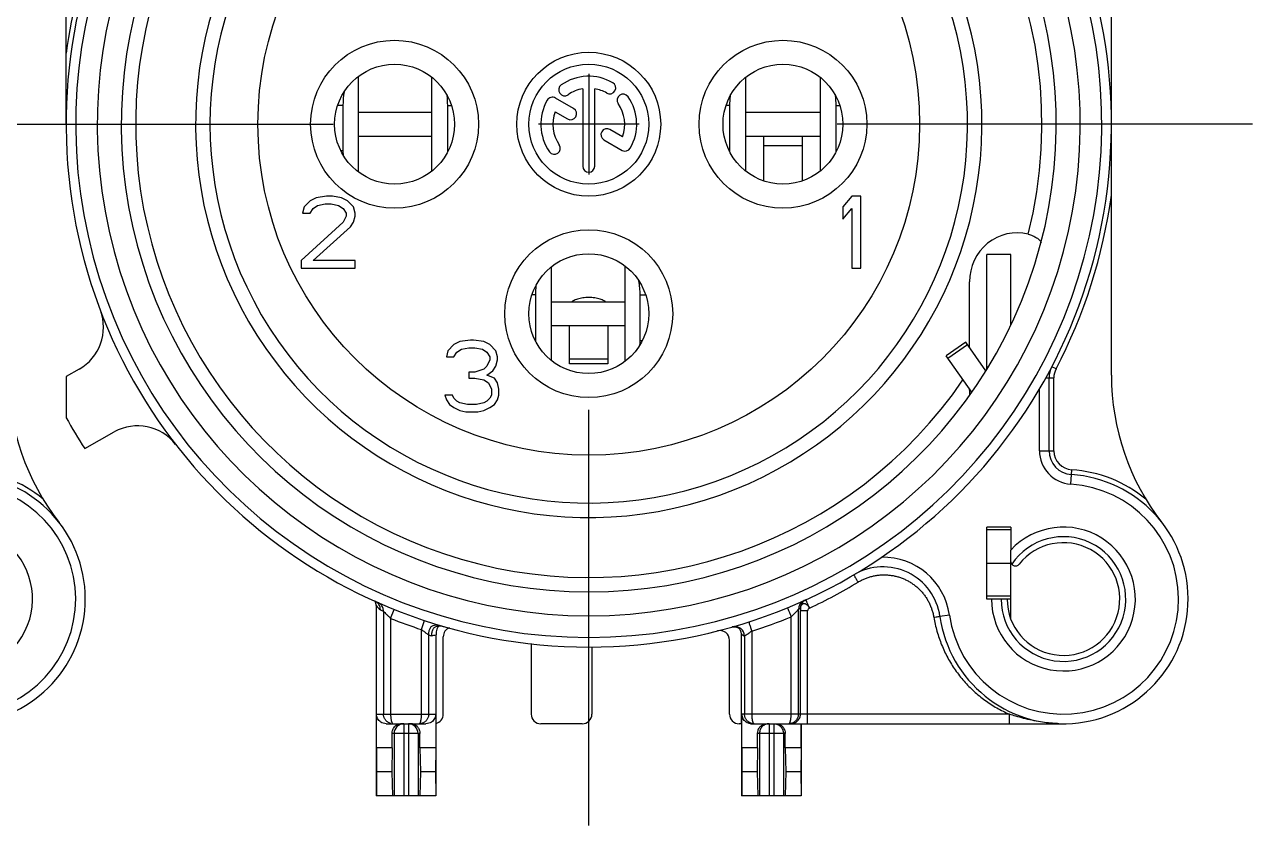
# Model space of a CAD drawing. Header units: millimetres. Extents: x 0 to 420, y 0 to 297.
# Drawn here: x 360.15 to 385.75, y 81.91 to 98.61 of the extents above; entities that cross this region are included whole.
import ezdxf

# ---------------------------------------------------------------- set-up
doc = ezdxf.new("R2010")
doc.units = ezdxf.units.MM
doc.header["$LTSCALE"] = 23.1
doc.linetypes.add('CENTER', pattern=[0.6, 0.375, -0.075, 0.075, -0.075])
doc.layers.get('0').update_dxf_attribs({"linetype": 'CONTINUOUS'})
for name, color, linetype in [('AUSFORMSCHRAEGEN', 7, 'CONTINUOUS'), ('BEZUGSACHSEN', 7, 'CONTINUOUS'), ('DEFAULT_1', 7, 'CENTER'), ('RUNDUNGEN', 7, 'CONTINUOUS')]:
    doc.layers.add(name, color=color, linetype=linetype)

msp = doc.modelspace()

# ---------------------------------------------------------------- linework, layer by layer
at = {"color": 7, "linetype": 'CONTINUOUS'}
for p, q in [((367.109537, 95.534395), (367.109537, 97.525044)), ((368.635623, 97.508868), (368.635623, 95.550571)), ((375.18634, 95.552568), (375.18634, 97.506871)), ((376.735623, 97.508868), (376.735623, 95.550571)), ((366.785876, 96.922861), (366.785876, 95.972861)), ((368.970262, 95.972861), (368.970262, 96.922861)), ((374.848863, 96.922861), (374.848863, 95.972861)), ((377.070262, 95.972861), (377.070262, 96.922861)), ((367.109537, 96.27972), (368.635623, 96.27972)), ((375.18634, 96.27972), (376.735623, 96.27972)), ((375.562256, 95.34747), (375.562256, 96.26029)), ((376.362256, 96.26029), (376.362256, 95.34747)), ((366.443506, 95.02972), (366.224756, 94.997805)), ((366.568506, 95.02972), (366.443506, 95.02972)), ((366.756006, 94.997805), (366.568506, 95.02972)), ((377.399756, 95.02972), (377.212256, 94.806315)), ((377.587256, 95.02972), (377.399756, 95.02972)), ((377.587256, 93.52972), (377.587256, 95.02972)), ((365.974756, 94.806315), (365.943506, 94.678656)), ((366.099756, 94.933975), (365.974756, 94.806315)), ((366.224756, 94.997805), (366.099756, 94.933975)), ((366.099756, 94.678656), (366.162256, 94.774401)), ((366.162256, 94.774401), (366.256006, 94.83823)), ((366.256006, 94.83823), (366.412256, 94.870145)), ((366.412256, 94.870145), (366.537256, 94.870145)), ((366.537256, 94.870145), (366.693506, 94.83823)), ((366.693506, 94.83823), (366.787256, 94.774401)), ((366.881006, 94.933975), (366.756006, 94.997805)), ((366.787256, 94.774401), (366.849756, 94.678656)), ((367.006006, 94.806315), (366.881006, 94.933975)), ((367.037256, 94.678656), (367.006006, 94.806315)), ((377.212256, 94.806315), (377.212256, 94.550996)), ((377.212256, 94.550996), (377.399756, 94.774401)), ((377.399756, 94.774401), (377.399756, 93.52972)), ((365.943506, 94.678656), (366.099756, 94.678656)), ((366.849756, 94.614826), (366.787256, 94.487166)), ((366.849756, 94.678656), (366.849756, 94.614826)), ((367.006006, 94.487166), (367.037256, 94.614826)), ((367.037256, 94.614826), (367.037256, 94.678656)), ((366.787256, 94.487166), (365.912256, 93.689294)), ((366.162256, 93.689294), (366.943506, 94.391422)), ((366.943506, 94.391422), (367.006006, 94.487166)), ((365.912256, 93.689294), (365.912256, 93.52972)), ((365.912256, 93.52972), (367.037256, 93.52972)), ((367.037256, 93.689294), (366.162256, 93.689294)), ((367.037256, 93.52972), (367.037256, 93.689294)), ((371.13634, 91.601151), (371.13634, 93.558288)), ((372.662128, 93.578815), (372.662128, 91.580624)), ((377.399756, 93.52972), (377.587256, 93.52972)), ((370.798863, 92.972861), (370.798863, 92.022861)), ((372.983004, 92.022861), (372.983004, 92.972861)), ((371.13634, 92.32972), (372.662128, 92.32972)), ((371.512256, 91.535956), (371.512256, 92.32972)), ((372.312256, 92.32972), (372.312256, 91.535956)), ((369.224756, 91.997805), (369.099756, 91.933975)), ((369.443506, 92.02972), (369.224756, 91.997805)), ((369.506006, 92.02972), (369.443506, 92.02972)), ((369.724756, 91.997805), (369.506006, 92.02972)), ((369.849756, 91.933975), (369.724756, 91.997805)), ((379.777363, 91.985595), (379.367787, 91.698807)), ((380.193573, 91.391186), (379.777363, 91.985595)), ((368.974756, 91.806315), (368.943506, 91.678656)), ((369.099756, 91.933975), (368.974756, 91.806315)), ((369.099756, 91.678656), (369.162256, 91.774401)), ((369.162256, 91.774401), (369.256006, 91.83823)), ((369.256006, 91.83823), (369.412256, 91.870145)), ((369.412256, 91.870145), (369.537256, 91.870145)), ((369.537256, 91.870145), (369.693506, 91.83823)), ((369.693506, 91.83823), (369.787256, 91.774401)), ((369.787256, 91.774401), (369.849756, 91.678656)), ((369.974756, 91.806315), (369.849756, 91.933975)), ((370.006006, 91.678656), (369.974756, 91.806315)), ((368.943506, 91.678656), (369.099756, 91.678656)), ((369.787256, 91.487166), (369.724756, 91.423337)), ((369.849756, 91.614826), (369.787256, 91.487166)), ((369.849756, 91.678656), (369.849756, 91.614826)), ((369.912256, 91.391422), (369.974756, 91.487166)), ((369.974756, 91.487166), (370.006006, 91.614826)), ((370.006006, 91.614826), (370.006006, 91.678656)), ((372.312256, 91.535937), (371.512256, 91.535937)), ((361.012256, 91.270988), (361.012256, 90.410896)), ((369.537256, 91.359507), (369.412256, 91.359507)), ((369.412256, 91.359507), (369.412256, 91.231847)), ((369.412256, 91.231847), (369.537256, 91.231847)), ((369.724756, 91.423337), (369.537256, 91.359507)), ((369.537256, 91.231847), (369.724756, 91.199932)), ((369.724756, 91.199932), (369.818506, 91.136103)), ((369.787256, 91.295677), (369.912256, 91.391422)), ((369.943506, 91.231847), (369.787256, 91.295677)), ((370.006006, 91.136103), (369.943506, 91.231847)), ((369.818506, 91.136103), (369.881006, 91.008443)), ((369.881006, 91.008443), (369.881006, 90.880783)), ((370.037256, 91.008443), (370.006006, 91.136103)), ((370.037256, 90.880783), (370.037256, 91.008443)), ((369.068506, 90.880783), (368.912256, 90.880783)), ((368.912256, 90.880783), (368.943506, 90.785039)), ((368.943506, 90.785039), (369.006006, 90.689294)), ((369.006006, 90.689294), (369.099756, 90.625464)), ((369.099756, 90.816954), (369.068506, 90.880783)), ((369.162256, 90.753124), (369.099756, 90.816954)), ((369.224756, 90.721209), (369.162256, 90.753124)), ((369.381006, 90.689294), (369.224756, 90.721209)), ((369.568506, 90.689294), (369.381006, 90.689294)), ((369.724756, 90.721209), (369.568506, 90.689294)), ((369.787256, 90.753124), (369.724756, 90.721209)), ((369.849756, 90.816954), (369.787256, 90.753124)), ((369.881006, 90.880783), (369.849756, 90.816954)), ((369.849756, 90.625464), (369.943506, 90.689294)), ((369.943506, 90.689294), (370.006006, 90.785039)), ((370.006006, 90.785039), (370.037256, 90.880783)), ((369.099756, 90.625464), (369.224756, 90.561635)), ((369.224756, 90.561635), (369.349756, 90.52972)), ((369.349756, 90.52972), (369.599756, 90.52972)), ((369.599756, 90.52972), (369.724756, 90.561635)), ((369.724756, 90.561635), (369.849756, 90.625464)), ((380.712256, 88.12972), (380.712256, 87.649524)), ((380.212256, 87.37972), (380.712256, 87.37972)), ((380.712256, 86.22972), (380.712256, 86.62972)), ((375.097256, 84.02972), (375.097256, 82.52972)), ((376.339828, 83.52972), (376.339828, 84.02972)), ((367.81283, 83.52972), (367.484684, 83.52972)), ((367.484684, 83.52972), (367.487502, 83.02972)), ((367.81283, 83.52972), (367.803736, 83.02972)), ((368.719828, 83.52972), (368.391682, 83.52972)), ((368.391682, 83.52972), (368.400776, 83.02972)), ((368.719828, 83.52972), (368.71701, 83.02972)), ((375.43283, 83.52972), (375.104684, 83.52972)), ((375.104684, 83.52972), (375.107502, 83.02972)), ((375.43283, 83.52972), (375.423736, 83.02972)), ((376.339828, 83.52972), (376.011682, 83.52972)), ((376.011682, 83.52972), (376.020776, 83.02972)), ((376.339828, 83.52972), (376.33701, 83.02972)), ((367.487502, 83.02972), (367.482951, 82.52972)), ((367.803736, 83.02972), (367.487502, 83.02972)), ((367.803736, 83.02972), (367.817422, 82.52972)), ((368.400776, 83.02972), (368.387091, 82.52972)), ((368.71701, 83.02972), (368.400776, 83.02972)), ((368.71701, 83.02972), (368.721561, 82.52972)), ((375.107502, 83.02972), (375.102951, 82.52972)), ((375.423736, 83.02972), (375.107502, 83.02972)), ((375.423736, 83.02972), (375.437422, 82.52972)), ((376.020776, 83.02972), (376.007091, 82.52972)), ((376.33701, 83.02972), (376.020776, 83.02972)), ((376.33701, 83.02972), (376.341561, 82.52972)), ((368.721561, 82.52972), (367.477256, 82.52972)), ((376.341561, 82.52972), (375.097256, 82.52972))]:
    msp.add_line(p, q, dxfattribs=at)
at = {"color": 9, "linetype": 'CONTINUOUS'}
for p, q in [((366.785876, 96.922861), (366.67787, 96.922861)), ((368.970262, 96.922861), (369.046643, 96.922861)), ((374.848863, 96.922861), (374.77787, 96.922861)), ((377.070262, 96.922861), (377.146643, 96.922861)), ((376.362256, 96.07972), (375.562256, 96.07972)), ((366.785876, 95.972861), (366.744614, 95.972861)), ((368.970262, 95.972861), (368.979898, 95.972861)), ((374.848863, 95.972861), (374.844614, 95.972861)), ((377.070262, 95.972861), (377.079898, 95.972861)), ((370.798863, 92.972861), (370.728481, 92.972861)), ((372.983004, 92.972861), (373.096031, 92.972861)), ((372.983004, 92.022861), (373.028392, 92.022861)), ((379.401386, 91.650822), (379.810962, 91.93761)), ((372.312256, 91.62972), (371.512256, 91.62972))]:
    msp.add_line(p, q, dxfattribs=at)
at = {"color": 3, "linetype": 'CONTINUOUS'}
for p, q in [((367.109537, 96.77972), (368.635623, 96.77972)), ((375.18634, 96.77972), (376.735623, 96.77972)), ((371.13634, 92.82972), (372.662128, 92.82972)), ((379.899045, 90.940091), (379.367787, 91.698807))]:
    msp.add_line(p, q, dxfattribs=at)
at = {"color": 9, "linetype": 'CONTINUOUS'}
msp.add_circle((371.912256, 96.52972), 6.9, dxfattribs=at)
at = {"color": 7, "linetype": 'CONTINUOUS'}
for centre, radius, start, end in [((371.912256, 96.52972), 7.9, 140.447677, 78.5310739), ((368.451083, 96.921998), 1.665207, 170.3343522, 179.9702818), ((367.337068, 96.922431), 1.633195, 0.0151069, 7.3440907), ((376.474862, 96.922466), 1.625998, 173.129173, 179.9860531), ((376.485828, 96.92141), 1.637013, 173.0097423, 173.1384105), ((375.437068, 96.922431), 1.633195, 0.0151069, 7.3440907), ((368.432748, 95.972938), 1.646871, 180.0026727, 182.7390339), ((367.353762, 95.972897), 1.6165, 359.1800138, 359.372704), ((367.356973, 95.972866), 1.61329, 359.3725574, 359.9998354), ((376.45398, 95.972862), 1.605117, 180.0000194, 180.2127453), ((376.455464, 95.972867), 1.6066, 180.2127356, 180.3635088), ((375.453762, 95.972897), 1.6165, 359.1800138, 359.372704), ((375.456973, 95.972866), 1.61329, 359.3725574, 359.9998354), ((371.310642, 92.971964), 1.672362, 0.0307276, 9.9639114), ((372.424862, 92.972466), 1.625998, 173.129173, 179.9860531), ((372.40398, 92.022862), 1.605117, 180.0000194, 180.2127453), ((371.328153, 92.022958), 1.654851, 356.8744986, 359.9966636), ((371.912256, 96.52972), 12.5, 209.3081092, 212.747922), ((358.812284, 86.630556), 1.5, 180, 137.1665719), ((381.812256, 86.62972), 1.5, 180, 137.1665719), ((381.812256, 86.62972), 1.175, 180, 141.6572507)]:
    msp.add_arc(centre, radius, start, end, dxfattribs=at)
at = {"color": 3, "linetype": 'CONTINUOUS'}
msp.add_open_spline([(372.259875, 92.830536), (372.252198, 92.836133), (372.216719, 92.858381), (372.142513, 92.888088), (372.032943, 92.910475), (371.912256, 92.918275), (371.79157, 92.910475), (371.681999, 92.888088), (371.607794, 92.858381), (371.572314, 92.836133), (371.564638, 92.830536)], degree=3, knots=[0, 0, 0, 0, 0.039115006, 0.171675799, 0.329062872, 0.5, 0.670937128, 0.828324201, 0.960884994, 1, 1, 1, 1], dxfattribs=at)
at = {"layer": 'AUSFORMSCHRAEGEN', "color": 7, "linetype": 'CONTINUOUS'}
for p, q in [((380.712256, 88.12972), (380.212256, 88.12972)), ((380.212256, 87.57972), (380.212256, 88.12972)), ((380.212256, 86.62972), (380.212256, 87.17972)), ((380.312256, 86.62972), (380.212256, 86.62972))]:
    msp.add_line(p, q, dxfattribs=at)
at = {"layer": 'AUSFORMSCHRAEGEN', "color": 9, "linetype": 'CONTINUOUS'}
msp.add_arc((371.912256, 96.52972), 9.45, 109.5410185, 325.6840232, dxfattribs=at)
at = {"layer": 'AUSFORMSCHRAEGEN', "color": 7, "linetype": 'CONTINUOUS'}
msp.add_open_spline([(379.862099, 90.885761), (379.861003, 90.886192), (379.860135, 90.917286), (379.857537, 90.936126), (379.856769, 90.976691), (379.856299, 90.999937), (379.856273, 91.001186)], degree=3, knots=[0, 0, 0, 0, 0.073199821, 0.420378386, 0.968711477, 1, 1, 1, 1], dxfattribs=at)
msp.add_open_spline([(379.863048, 90.886369), (379.862671, 90.885837), (379.862358, 90.885659), (379.862099, 90.885761)], degree=3, dxfattribs=at)
at = {"layer": 'BEZUGSACHSEN', "color": 7, "linetype": 'CONTINUOUS'}
for p, q in [((371.912256, 97.57972), (371.912256, 95.47972)), ((371.596854, 96.856155), (371.216984, 97.075473)), ((371.787256, 97.26923), (371.787256, 95.65472)), ((372.037256, 95.65472), (372.037256, 97.26923)), ((371.209322, 96.791221), (371.471854, 96.639648)), ((372.962256, 96.52972), (370.862256, 96.52972)), ((372.615191, 96.268218), (372.35365, 96.419218)), ((372.22865, 96.202712), (372.607528, 95.983966))]:
    msp.add_line(p, q, dxfattribs=at)
at = {"layer": 'BEZUGSACHSEN', "color": 7, "linetype": 'CENTER'}
for p, q in [((357.920136, 96.52972), (367.662256, 96.52972)), ((385.754024, 96.52972), (376.162256, 96.52972)), ((371.912256, 81.909731), (371.912256, 92.27972))]:
    msp.add_line(p, q, dxfattribs=at)
at = {"layer": 'BEZUGSACHSEN', "color": 9, "linetype": 'CONTINUOUS'}
for centre in [(367.862256, 96.52972), (375.962256, 96.52972), (371.912256, 92.57972)]:
    msp.add_circle(centre, 1.75, dxfattribs=at)
at = {"layer": 'BEZUGSACHSEN', "color": 7, "linetype": 'CONTINUOUS'}
for centre, radius in [((371.912256, 96.52972), 1.5), ((367.862256, 96.52972), 1.25), ((371.912256, 96.52972), 1.25), ((375.962256, 96.52972), 1.25), ((371.912256, 92.57972), 1.25)]:
    msp.add_circle(centre, radius, dxfattribs=at)
for centre, radius, start, end in [((371.410377, 97.246478), 0.125, 125, 305), ((371.912256, 96.52972), 1, 60, 125), ((372.349756, 97.287492), 0.125, 240, 60), ((371.154484, 96.96722), 0.125, 60, 150), ((371.912256, 96.52972), 0.75, 99.5940682, 125), ((371.912256, 96.52972), 0.75, 60, 80.4059318), ((372.629014, 97.031599), 0.125, 35, 215), ((371.912256, 96.52972), 1, 330, 35), ((371.912256, 96.52972), 1, 150, 215), ((371.534354, 96.747901), 0.125, 240, 60), ((371.912256, 96.52972), 0.75, 339.5940682, 35), ((371.912256, 96.52972), 0.75, 159.5940682, 215), ((372.29115, 96.310965), 0.125, 60, 240), ((371.195498, 96.02784), 0.125, 215, 35), ((372.670028, 96.09222), 0.125, 240, 330), ((371.912256, 95.65472), 0.125, 180, 360)]:
    msp.add_arc(centre, radius, start, end, dxfattribs=at)
at = {"layer": 'DEFAULT_1', "color": 7, "linetype": 'CENTER'}
msp.add_line((354.162284, 96.530556), (364.412284, 96.530556), dxfattribs=at)
at = {"layer": 'RUNDUNGEN', "color": 7, "linetype": 'CONTINUOUS'}
for p, q in [((382.812256, 91.294481), (382.812256, 101.788451)), ((361.012256, 96.52972), (361.012256, 101.290654)), ((380.712256, 93.816854), (380.212256, 93.816854)), ((380.712256, 92.345365), (380.712256, 93.816853)), ((379.852572, 91.878185), (379.852572, 93.244766)), ((361.281146, 91.421932), (361.012256, 91.270988)), ((381.512256, 89.723261), (381.512256, 91.242944)), ((361.399023, 89.76792), (362.015405, 90.113932)), ((380.712256, 86.62972), (380.712256, 87.649524)), ((380.712256, 86.62972), (380.312256, 86.62972)), ((367.477256, 86.492572), (367.477256, 82.52972)), ((367.779836, 86.227627), (367.854294, 86.413251)), ((368.424676, 85.991846), (368.487516, 86.181719)), ((368.727256, 82.52972), (368.727256, 85.884617)), ((368.877279, 84.22972), (368.877279, 85.843747)), ((375.097256, 84.02972), (375.097256, 85.904683)), ((370.711463, 85.703717), (370.711463, 84.22972)), ((371.977751, 85.632171), (371.977751, 84.22972)), ((374.847218, 84.22972), (374.847218, 85.771964)), ((367.484684, 83.52972), (367.484684, 84.22972)), ((367.688202, 84.02972), (368.51631, 84.02972)), ((368.719828, 84.22972), (368.719828, 83.52972)), ((371.777721, 84.02972), (370.911493, 84.02972)), ((375.097256, 84.02972), (375.047249, 84.02972)), ((375.104684, 83.52972), (375.104684, 84.22972)), ((375.308202, 84.02972), (381.812253, 84.02972)), ((376.347256, 82.52972), (376.347256, 84.02972)), ((367.81283, 83.52972), (367.81283, 83.82972)), ((368.391682, 83.52972), (368.391682, 83.82972)), ((375.43283, 83.52972), (375.43283, 83.82972)), ((376.011682, 83.52972), (376.011682, 83.82972))]:
    msp.add_line(p, q, dxfattribs=at)
at = {"layer": 'RUNDUNGEN', "color": 3, "linetype": 'CONTINUOUS'}
for p, q in [((380.212256, 91.419801), (380.212256, 93.816853)), ((380.212256, 87.17972), (380.212256, 87.57972))]:
    msp.add_line(p, q, dxfattribs=at)
at = {"layer": 'RUNDUNGEN', "color": 9, "linetype": 'CONTINUOUS'}
for p, q in [((380.712256, 93.81318), (380.212256, 93.81318)), ((380.239272, 91.461178), (380.212256, 91.461178)), ((381.65787, 91.428445), (381.569274, 91.47482)), ((381.444307, 91.242944), (381.612256, 91.242944)), ((381.612256, 89.723261), (381.612256, 91.242944)), ((381.312256, 89.723261), (381.312256, 91.011568)), ((381.312256, 89.723261), (381.612256, 89.723261)), ((381.967095, 89.02472), (381.98645, 89.324095)), ((380.712256, 88.071141), (380.212256, 88.071141)), ((380.712256, 86.688298), (380.212256, 86.688298)), ((367.629862, 86.374996), (367.629859, 84.22972)), ((376.283325, 84.22972), (376.283325, 86.41161)), ((376.477206, 86.385313), (376.327229, 86.385313)), ((376.327229, 84.22972), (376.327229, 86.385313)), ((376.477206, 84.02972), (376.477206, 86.385313)), ((367.779836, 86.227627), (367.779836, 84.22972)), ((376.133348, 84.22972), (376.133348, 86.259078)), ((379.435559, 86.296085), (379.237501, 86.268282)), ((368.424676, 84.22972), (368.424672, 85.991847)), ((368.574653, 84.22972), (368.574649, 85.882409)), ((375.161187, 85.856673), (375.161187, 84.22972)), ((375.311165, 85.961676), (375.311165, 84.22972)), ((367.484684, 84.22972), (368.719828, 84.22972)), ((368.052256, 84.02972), (368.052256, 82.52972)), ((368.152256, 84.02972), (368.152256, 82.52972)), ((380.684763, 84.22972), (375.104684, 84.22972)), ((375.672256, 84.02972), (375.672256, 82.52972)), ((375.772256, 84.02972), (375.772256, 82.52972)), ((380.684763, 84.02972), (380.684763, 84.22972)), ((368.391682, 83.82972), (367.81283, 83.82972)), ((367.853017, 83.82972), (367.853017, 82.52972)), ((368.351495, 83.82972), (368.351495, 82.52972)), ((376.011682, 83.82972), (375.43283, 83.82972)), ((375.473017, 83.82972), (375.473017, 82.52972)), ((375.971495, 83.82972), (375.971495, 82.52972))]:
    msp.add_line(p, q, dxfattribs=at)
at = {"layer": 'RUNDUNGEN', "color": 7, "linetype": 'CONTINUOUS'}
for points in [[(374.897714, 86.046526), (374.921885, 86.051378), (374.943639, 86.052915), (374.962492, 86.052095), (374.978558, 86.049757), (374.992009, 86.046554), (375.003049, 86.042989)], [(375.003049, 86.042989), (375.011954, 86.039422), (375.018985, 86.036106), (375.024414, 86.033195), (375.028503, 86.030766), (375.031554, 86.028794), (375.032656, 86.028043)]]:
    msp.add_lwpolyline(points, dxfattribs=at)
for centre, radius, start, end in [((371.912256, 96.52972), 10.9, 104.1910883, 75.8089117), ((371.912256, 96.52972), 9.75, 120, 60), ((360.79164, 92.293932), 1, 299.3081092, 20.8515899), ((382.012256, 91.242944), 0.5, 152.3704986, 180), ((364.812284, 91.295317), 5, 180, 217.8636464), ((387.812256, 91.294481), 5, 180, 217.8636464), ((362.504911, 89.241932), 1, 37.7646286, 119.3081092), ((382.012256, 89.723261), 0.5, 180, 266.3009289), ((358.812284, 86.630556), 2.6, 187.99082, 86.3009289), ((381.812256, 86.62972), 2.6, 187.99082, 86.3009289), ((380.812256, 87.420684), 0.1, 186.7626864, 321.6572507), ((378.049153, 86.101465), 1.2, 7.99082, 120.4762753), ((376.52, 86.43839), 0.193522, 114.5403819, 158.1895638), ((376.520032, 86.438255), 0.193551, 169.0638853, 179.9732986), ((376.521311, 86.438163), 0.194824, 158.2707853, 169.1085009), ((368.86648, 85.964718), 0.125318, 127.1305041, 138.5288336), ((368.867067, 85.964039), 0.126213, 121.389564, 127.1569605), ((369.077052, 85.844132), 0.199538, 109.90265, 180.0012774), ((374.647242, 85.77196), 0.199978, 0.0011534, 104.2721303), ((374.94727, 85.904735), 0.149985, 359.9947612, 55.2988013), ((367.828983, 84.228091), 0.198371, 254.5148963, 269.9946682), ((368.008418, 83.83616), 0.193478, 117.3954702, 133.433621), ((368.008767, 83.835454), 0.194266, 89.9251398, 117.391101), ((368.195958, 83.835941), 0.193735, 44.2437819, 90.0748608), ((375.300983, 84.229865), 0.196299, 180.0423819, 207.7953013), ((375.308292, 84.234945), 0.205225, 260.9406889, 269.9748997), ((376.084112, 84.229317), 0.199597, 270.0306403, 275.0101321)]:
    msp.add_arc(centre, radius, start, end, dxfattribs=at)
at = {"layer": 'RUNDUNGEN', "color": 9, "linetype": 'CONTINUOUS'}
for centre, radius, start, end in [((371.912256, 96.52972), 10.7, 120, 60), ((371.912256, 96.52972), 10.25, 120, 60), ((371.912256, 96.52972), 9.45, 345.9523766, 70.4589815), ((371.912256, 96.52972), 8.2, 140.0194489, 69.5939018), ((371.912256, 96.52972), 11, 144.9447278, 172.2683738), ((371.912256, 96.52972), 11, 332.3704986, 352.2683738), ((382.012256, 91.242944), 0.400005, 152.3704986, 180), ((382.012256, 89.723261), 0.699993, 180, 266.3009289), ((382.012256, 89.723261), 0.399996, 180, 266.3009289), ((358.812284, 86.630556), 2.7, 50.474035, 86.3009289), ((381.812256, 86.62972), 2.7, 50.474035, 86.3009289), ((358.812284, 86.630556), 2.399999, 187.99082, 86.3009289), ((381.812256, 86.62972), 2.399999, 187.99082, 86.3009289), ((381.812256, 86.62972), 1.3, 180, 145.9673336), ((378.049153, 86.101465), 1.4, 7.99082, 91.2257052), ((372.070458, 95.938643), 10.488365, 295.097066, 301.3691423), ((376.487927, 86.411646), 0.204602, 114.337438, 180.0101011), ((379.095745, 97.967957), 16.330195, 224.6451325, 225.0857698), ((367.388786, 86.418336), 0.175639, 20.8043885, 44.8756309), ((372.112969, 96.531394), 11.101832, 245.8213827, 246.1829936), ((371.912256, 96.52972), 11.1, 248.1430781, 251.687667), ((374.961197, 85.856684), 0.199989, 359.9969128, 105.9388538), ((371.983598, 96.447515), 11.001171, 287.60627, 292.1610663), ((371.713121, 96.532576), 11.102976, 253.5804119, 253.9244774), ((365.395095, 99.836506), 14.344286, 283.0688951, 283.4324547), ((368.05232, 83.830861), 0.198859, 90.0184605, 135.3428041), ((368.152192, 83.830861), 0.198859, 44.6571943, 89.9815395), ((376.127349, 84.229603), 0.199845, 270.0437063, 337.5179727), ((376.125814, 84.229995), 0.201415, 337.5817637, 359.9215757), ((381.812642, 86.818181), 2.788461, 268.03496, 269.9920669), ((368.05341, 83.829781), 0.200393, 135.342157, 180.0175802), ((368.151102, 83.829781), 0.200393, 359.9824198, 44.6578414)]:
    msp.add_arc(centre, radius, start, end, dxfattribs=at)
at = {"layer": 'RUNDUNGEN', "color": 7, "linetype": 'CONTINUOUS'}
for centre, major_axis, ratio, start_param, end_param in [((380.853182, 93.236435), (-0.148898, 1.017858), 0.972109168, -0.377667424, 1.421434738), ((368.677249, 84.22972), (-0.20003, 0), 0.999847695, 1.823476582, 3.141592654), ((370.911493, 84.22972), (0.20003, 0), 0.99984853, -3.141592654, -1.570796327), ((371.777721, 84.22972), (0.200031, 0), 0.99984686, -1.570796327, 0), ((375.047249, 84.22972), (-0.20003, 0), 0.999847695, 0, 1.570796327)]:
    msp.add_ellipse(centre, major_axis=major_axis, ratio=ratio, start_param=start_param, end_param=end_param, dxfattribs=at)
for points, knots in [([(381.079647, 94.235937), (381.11083, 94.228233), (381.170645, 94.207978), (381.226259, 94.178387), (381.25206, 94.161677)], [0, 0, 0, 0, 0.511561988, 1, 1, 1, 1]), ([(381.312343, 94.114681), (381.319285, 94.107995), (381.330749, 94.095882), (381.341329, 94.081089), (381.344391, 94.072482), (381.344816, 94.070712)], [0, 0, 0, 0, 0.526058934, 0.903481625, 1, 1, 1, 1]), ([(367.477256, 86.492505), (367.477256, 86.497424), (367.476961, 86.506855), (367.475677, 86.520541), (367.473688, 86.533398), (367.471035, 86.545661), (367.467759, 86.557386), (367.463886, 86.568628), (367.46085, 86.575979), (367.459204, 86.579636), (367.459157, 86.579739)], [0, 0, 0, 0, 0.164424996, 0.315163011, 0.459229735, 0.59903358, 0.734313626, 0.865940293, 0.996240019, 1, 1, 1, 1]), ([(368.753079, 86.067498), (368.753981, 86.067706), (368.776564, 86.072718), (368.81199, 86.072766), (368.845666, 86.067418), (368.857419, 86.065017)], [0, 0, 0, 0, 0.026267875, 0.656977689, 1, 1, 1, 1]), ([(368.74571, 86.002487), (368.738651, 85.984647), (368.729477, 85.945484), (368.727256, 85.905458), (368.727256, 85.884617)], [0, 0, 0, 0, 0.478142165, 1, 1, 1, 1]), ([(367.688202, 84.02972), (367.667175, 84.02972), (367.626678, 84.036015), (367.574192, 84.061318), (367.53407, 84.096272), (367.50584, 84.137049), (367.488609, 84.182021), (367.484684, 84.213775), (367.484684, 84.22972)], [0, 0, 0, 0, 0.19973918, 0.382003088, 0.54663675, 0.699673257, 0.848546082, 1, 1, 1, 1]), ([(367.77602, 84.036921), (367.770941, 84.038328), (367.756689, 84.042897), (367.734999, 84.052664), (367.712448, 84.066878), (367.69332, 84.082658), (367.676889, 84.099916), (367.662787, 84.118724), (367.650979, 84.139053), (367.64162, 84.160651), (367.634853, 84.183186), (367.630768, 84.206311), (367.62986, 84.221929), (367.629859, 84.22972)], [0, 0, 0, 0, 0.060822505, 0.172604483, 0.273810747, 0.367864227, 0.458354295, 0.548448746, 0.638818208, 0.729307152, 0.819751374, 0.910000955, 1, 1, 1, 1]), ([(368.574653, 84.229728), (368.574653, 84.218919), (368.572905, 84.197286), (368.565199, 84.166105), (368.553098, 84.137536), (368.537895, 84.112821), (368.521066, 84.092453), (368.50336, 84.075781), (368.484337, 84.06165), (368.462761, 84.049309), (368.437561, 84.038951), (368.408095, 84.031532), (368.386741, 84.02972), (368.375444, 84.02972)], [0, 0, 0, 0, 0.103500457, 0.206772134, 0.306289224, 0.399388162, 0.483651918, 0.558553098, 0.631740258, 0.710078574, 0.795972749, 0.891826833, 1, 1, 1, 1]), ([(368.719828, 84.22972), (368.719828, 84.213722), (368.715881, 84.181893), (368.698593, 84.136904), (368.670351, 84.096181), (368.630266, 84.061287), (368.577808, 84.03601), (368.537329, 84.02972), (368.51631, 84.02972)], [0, 0, 0, 0, 0.15196101, 0.301020417, 0.453700038, 0.618164815, 0.800343003, 1, 1, 1, 1]), ([(375.275978, 84.03228), (375.265785, 84.033902), (375.236868, 84.040744), (375.194192, 84.061318), (375.15407, 84.096272), (375.134848, 84.124037), (375.127333, 84.138328)], [0, 0, 0, 0, 0.163293814, 0.468336711, 0.743873046, 1, 1, 1, 1]), ([(375.360419, 84.02972), (375.348128, 84.02972), (375.324918, 84.031862), (375.293133, 84.040593), (375.266327, 84.052664), (375.243777, 84.066878), (375.224648, 84.082658), (375.208218, 84.099916), (375.194115, 84.118724), (375.182308, 84.139053), (375.172948, 84.160651), (375.166181, 84.183186), (375.162097, 84.206311), (375.161188, 84.221929), (375.161187, 84.22972)], [0, 0, 0, 0, 0.11768061, 0.221617408, 0.314261392, 0.398140313, 0.476091064, 0.551088489, 0.625758031, 0.700655498, 0.775651991, 0.85061142, 0.925409531, 1, 1, 1, 1]), ([(375.43283, 83.82972), (375.43283, 83.850402), (375.43917, 83.892354), (375.46705, 83.948921), (375.511185, 83.994258), (375.56691, 84.02317), (375.608536, 84.02972), (375.629021, 84.02972)], [0, 0, 0, 0, 0.200024183, 0.403109513, 0.6003273, 0.801884396, 1, 1, 1, 1]), ([(375.815492, 84.02972), (375.835977, 84.02972), (375.877604, 84.02317), (375.933329, 83.994257), (375.977462, 83.948921), (376.005343, 83.892354), (376.011682, 83.850402), (376.011682, 83.82972)], [0, 0, 0, 0, 0.198123256, 0.39967675, 0.596891091, 0.799975625, 1, 1, 1, 1]), ([(376.283325, 84.229728), (376.283325, 84.218919), (376.281576, 84.197286), (376.273871, 84.166105), (376.26177, 84.137536), (376.246566, 84.112821), (376.229738, 84.092453), (376.212032, 84.075781), (376.193008, 84.06165), (376.171432, 84.049309), (376.146233, 84.038951), (376.122423, 84.032956), (376.107015, 84.030962), (376.101543, 84.030482)], [0, 0, 0, 0, 0.109599453, 0.218956645, 0.324338002, 0.422923003, 0.512152189, 0.591467088, 0.668966966, 0.751921542, 0.842877224, 0.944379724, 1, 1, 1, 1]), ([(367.81283, 83.82972), (367.81283, 83.850402), (367.81917, 83.892354), (367.843654, 83.942031), (367.866039, 83.967805), (367.875399, 83.976658)], [0, 0, 0, 0, 0.379409536, 0.764625511, 1, 1, 1, 1]), ([(368.334745, 83.971113), (368.341903, 83.963777), (368.362037, 83.939639), (368.385343, 83.892354), (368.391682, 83.850402), (368.391682, 83.82972)], [0, 0, 0, 0, 0.196709956, 0.601404024, 1, 1, 1, 1])]:
    msp.add_open_spline(points, degree=3, knots=knots, dxfattribs=at)
for points in [[(381.25206, 94.161677), (381.273495, 94.147795), (381.293991, 94.132356), (381.312343, 94.114681)], [(381.344816, 94.070712), (381.345465, 94.068014), (381.345655, 94.065276), (381.344974, 94.062668)], [(367.483424, 86.566476), (367.47212, 86.573974), (367.460105, 86.580421), (367.447814, 86.58594)], [(367.51325, 86.542261), (367.504189, 86.551342), (367.494124, 86.55938), (367.483424, 86.566476)], [(368.77258, 86.047709), (368.766871, 86.04124), (368.761863, 86.034189), (368.757477, 86.026752)], [(368.857419, 86.065017), (368.869745, 86.062498), (368.88195, 86.059411), (368.894024, 86.05593)], [(368.757477, 86.026752), (368.752909, 86.019007), (368.749016, 86.010844), (368.74571, 86.002487)]]:
    msp.add_open_spline(points, degree=3, dxfattribs=at)
at = {"layer": 'RUNDUNGEN', "color": 9, "linetype": 'CONTINUOUS'}
for points, knots in [([(377.530178, 86.983344), (377.518437, 87.002592), (377.498556, 87.037639), (377.464633, 87.086434), (377.458199, 87.113801), (377.436662, 87.133393), (377.440535, 87.135672)], [0, 0, 0, 0, 0.382620267, 0.706988253, 0.923735479, 1, 1, 1, 1]), ([(377.530178, 86.983344), (377.552172, 86.99676), (377.597207, 87.021974), (377.667426, 87.054664), (377.739991, 87.08206), (377.814508, 87.103987), (377.890569, 87.120306), (377.967757, 87.130903), (378.045643, 87.1357), (378.123795, 87.134648), (378.201775, 87.127733), (378.279146, 87.114973), (378.355471, 87.096418), (378.430318, 87.072152), (378.50326, 87.042289), (378.573882, 87.006975), (378.641777, 86.966385), (378.706554, 86.920724), (378.767832, 86.870229), (378.825251, 86.815165), (378.87847, 86.755827), (378.927169, 86.692533), (378.971055, 86.625627), (379.009858, 86.555473), (379.043337, 86.482457), (379.071277, 86.40698), (379.093493, 86.329465), (379.104377, 86.276756), (379.10882, 86.250218)], [0, 0, 0, 0, 0.037683382, 0.075410676, 0.113192121, 0.151028055, 0.1889207, 0.226871448, 0.264881756, 0.302952899, 0.341086086, 0.379282467, 0.417543135, 0.455869175, 0.494261604, 0.532721285, 0.571252228, 0.609856105, 0.648533278, 0.687284341, 0.726109716, 0.765009828, 0.803985069, 0.843035833, 0.882162371, 0.921365111, 0.960643259, 1, 1, 1, 1]), ([(367.629883, 86.374997), (367.629891, 86.401247), (367.622865, 86.453127), (367.579295, 86.519988), (367.53467, 86.547368), (367.510652, 86.557963)], [0, 0, 0, 0, 0.340110522, 0.659876385, 1, 1, 1, 1]), ([(376.520025, 86.438346), (376.510201, 86.46106), (376.491792, 86.5012), (376.460537, 86.558319), (376.457222, 86.587296), (376.439884, 86.607178), (376.438638, 86.609812)], [0, 0, 0, 0, 0.396706427, 0.732031426, 0.955934725, 1, 1, 1, 1]), ([(367.629862, 86.374969), (367.631961, 86.372323), (367.641642, 86.363605), (367.660607, 86.343183), (367.691844, 86.312427), (367.732529, 86.272338), (367.763062, 86.243216), (367.779836, 86.227627)], [0, 0, 0, 0, 0.048196481, 0.184893401, 0.398078434, 0.673270149, 1, 1, 1, 1]), ([(376.055717, 86.447967), (376.06051, 86.449937), (376.061667, 86.41562), (376.08352, 86.391145), (376.104417, 86.325672), (376.12349, 86.283191), (376.133348, 86.259078)], [0, 0, 0, 0, 0.076122316, 0.292894571, 0.617317248, 1, 1, 1, 1]), ([(376.283325, 86.41161), (376.281977, 86.410217), (376.279125, 86.407126), (376.274151, 86.401868), (376.267988, 86.395331), (376.260423, 86.387355), (376.251604, 86.378102), (376.241602, 86.367669), (376.230416, 86.356081), (376.218147, 86.343465), (376.205021, 86.330081), (376.191302, 86.316214), (376.177102, 86.301995), (376.162569, 86.287582), (376.147936, 86.273222), (376.138181, 86.263749), (376.133348, 86.259078)], [0, 0, 0, 0, 0.027179086, 0.058971727, 0.101497702, 0.153169754, 0.213120452, 0.280744117, 0.355842962, 0.43896798, 0.527524568, 0.618723799, 0.712508574, 0.809313743, 0.905749193, 1, 1, 1, 1]), ([(376.326469, 86.43872), (376.325567, 86.437983), (376.324015, 86.436103), (376.320783, 86.433887), (376.317347, 86.431243), (376.313381, 86.428448), (376.308999, 86.425488), (376.304148, 86.422414), (376.298956, 86.419355), (376.293804, 86.416555), (376.288608, 86.413955), (376.285157, 86.412433), (376.283325, 86.41161)], [0, 0, 0, 0, 0.068298326, 0.141330795, 0.228518758, 0.322807677, 0.425636606, 0.538551206, 0.659427453, 0.778906345, 0.882262876, 1, 1, 1, 1]), ([(376.326469, 86.43872), (376.326585, 86.435545), (376.326791, 86.428357), (376.327026, 86.416264), (376.32719, 86.401637), (376.327229, 86.391022), (376.327229, 86.385313)], [0, 0, 0, 0, 0.178447192, 0.403854361, 0.679311776, 1, 1, 1, 1]), ([(376.520025, 86.438346), (376.511602, 86.455979), (376.490544, 86.487614), (376.448709, 86.520749), (376.402924, 86.534699), (376.359264, 86.523061), (376.331428, 86.485939), (376.326613, 86.454921), (376.326481, 86.438346)], [0, 0, 0, 0, 0.203048917, 0.387787344, 0.545209089, 0.683206689, 0.82776863, 1, 1, 1, 1]), ([(376.519139, 86.44046), (376.511621, 86.436838), (376.497761, 86.427686), (376.481724, 86.40903), (376.477259, 86.393071), (376.477206, 86.385313)], [0, 0, 0, 0, 0.345469396, 0.678785825, 1, 1, 1, 1]), ([(368.574653, 85.882407), (368.574655, 85.907074), (368.577666, 85.953986), (368.596331, 86.018546), (368.635696, 86.068214), (368.69446, 86.091942), (368.761656, 86.091597), (368.807499, 86.081222), (368.831157, 86.074251)], [0, 0, 0, 0, 0.186125524, 0.353100807, 0.500027936, 0.646944819, 0.813898354, 1, 1, 1, 1]), ([(368.638676, 85.863758), (368.638674, 85.888309), (368.641673, 85.935013), (368.660289, 85.999289), (368.698844, 86.04803), (368.73492, 86.0633), (368.753079, 86.067498)], [0, 0, 0, 0, 0.290665777, 0.551529681, 0.781202461, 1, 1, 1, 1]), ([(375.249569, 86.153191), (375.254428, 86.154754), (375.253087, 86.121024), (375.272535, 86.095255), (375.288015, 86.029349), (375.303385, 85.986131), (375.311165, 85.961676)], [0, 0, 0, 0, 0.076126357, 0.292898066, 0.617319153, 1, 1, 1, 1]), ([(379.10882, 86.250218), (379.125169, 86.252955), (379.154524, 86.256966), (379.197197, 86.26611), (379.2176, 86.263402), (379.23704, 86.271566), (379.237501, 86.268282)], [0, 0, 0, 0, 0.382507534, 0.70677671, 0.923478443, 1, 1, 1, 1]), ([(379.10882, 86.250218), (379.117089, 86.200824), (379.13635, 86.102531), (379.173323, 85.957019), (379.218231, 85.813946), (379.270917, 85.673759), (379.331198, 85.536891), (379.398866, 85.403761), (379.473693, 85.274776), (379.555428, 85.150326), (379.643798, 85.030786), (379.738513, 84.916512), (379.839265, 84.807844), (379.945727, 84.705101), (380.057559, 84.608582), (380.174405, 84.518567), (380.295888, 84.435319), (380.421616, 84.359081), (380.551172, 84.290078), (380.639907, 84.248989), (380.684763, 84.22972)], [0, 0, 0, 0, 0.056232787, 0.11239838, 0.168496304, 0.224520944, 0.280468618, 0.336335878, 0.392119852, 0.447818281, 0.503429513, 0.558952632, 0.614387351, 0.669734226, 0.724995001, 0.780171721, 0.835264328, 0.890269545, 0.945182844, 1, 1, 1, 1]), ([(368.424672, 85.991849), (368.444945, 85.976102), (368.480852, 85.94835), (368.529047, 85.915937), (368.55605, 85.892508), (368.572345, 85.885924), (368.574649, 85.882437)], [0, 0, 0, 0, 0.414782701, 0.734606774, 0.932464668, 1, 1, 1, 1]), ([(375.161187, 85.856673), (375.154538, 85.856146), (375.138637, 85.860773), (375.117681, 85.879048), (375.104408, 85.895167), (375.097256, 85.904683)], [0, 0, 0, 0, 0.242416643, 0.567384699, 1, 1, 1, 1]), ([(375.311165, 85.961676), (375.305809, 85.95769), (375.295148, 85.949794), (375.279247, 85.938161), (375.263657, 85.926889), (375.248553, 85.916096), (375.234114, 85.9059), (375.220522, 85.896411), (375.207958, 85.887735), (375.196592, 85.879982), (375.186607, 85.873211), (375.178117, 85.86761), (375.171365, 85.86296), (375.165785, 85.859815), (375.162902, 85.856991), (375.161187, 85.856673)], [0, 0, 0, 0, 0.109378456, 0.217335815, 0.322783299, 0.424547057, 0.521461718, 0.612366477, 0.696116331, 0.771603477, 0.837779771, 0.893684125, 0.93846958, 0.971434987, 1, 1, 1, 1]), ([(367.779836, 84.22972), (367.779836, 84.221941), (367.780057, 84.206462), (367.781052, 84.183482), (367.7827, 84.161091), (367.784978, 84.139627), (367.78785, 84.119418), (367.791277, 84.100717), (367.795256, 84.083584), (367.799851, 84.067985), (367.80519, 84.053991), (367.811483, 84.042098), (367.818783, 84.032926), (367.825754, 84.029729), (367.828969, 84.02972)], [0, 0, 0, 0, 0.109142856, 0.21719596, 0.322700449, 0.424124986, 0.52001171, 0.609049777, 0.690821605, 0.766698391, 0.837089162, 0.900644593, 0.954880006, 1, 1, 1, 1]), ([(368.375543, 84.02972), (368.378473, 84.029727), (368.384776, 84.032328), (368.391673, 84.040174), (368.397616, 84.050441), (368.402748, 84.06263), (368.407342, 84.076678), (368.41167, 84.093405), (368.415781, 84.113847), (368.419475, 84.138502), (368.422406, 84.166846), (368.424272, 84.197721), (368.424678, 84.219024), (368.424678, 84.229835)], [0, 0, 0, 0, 0.04108451, 0.089067104, 0.144821448, 0.206849871, 0.274182949, 0.351906076, 0.448982002, 0.566424595, 0.701332666, 0.848410287, 1, 1, 1, 1]), ([(375.311165, 84.22972), (375.311165, 84.221941), (375.311385, 84.206462), (375.31238, 84.183482), (375.314028, 84.161091), (375.316306, 84.139627), (375.319178, 84.119418), (375.322605, 84.100717), (375.326584, 84.083584), (375.33118, 84.067985), (375.336518, 84.053991), (375.342811, 84.042098), (375.349119, 84.034173), (375.3541, 84.031273), (375.355655, 84.030664)], [0, 0, 0, 0, 0.111614555, 0.222114678, 0.330008471, 0.433729914, 0.531788133, 0.622842596, 0.706466267, 0.784061392, 0.856046265, 0.921041001, 0.976504655, 1, 1, 1, 1]), ([(375.672256, 84.02972), (375.646223, 84.02972), (375.593549, 84.019201), (375.527134, 83.974275), (375.483176, 83.907679), (375.473017, 83.85538), (375.473017, 83.82972)], [0, 0, 0, 0, 0.250681646, 0.501637607, 0.75290935, 1, 1, 1, 1]), ([(375.772256, 84.02972), (375.798289, 84.02972), (375.850963, 84.019201), (375.917378, 83.974275), (375.961337, 83.907679), (375.971495, 83.85538), (375.971495, 83.82972)], [0, 0, 0, 0, 0.250681651, 0.501637625, 0.752909367, 1, 1, 1, 1]), ([(376.084215, 84.02972), (376.087144, 84.029727), (376.093448, 84.032328), (376.100344, 84.040174), (376.106288, 84.050441), (376.111419, 84.06263), (376.115112, 84.073921), (376.117104, 84.081098), (376.117776, 84.083656)], [0, 0, 0, 0, 0.131992103, 0.28614566, 0.465267502, 0.66454606, 0.880866869, 1, 1, 1, 1]), ([(376.117776, 84.083656), (376.118513, 84.08646), (376.120863, 84.095999), (376.124452, 84.113847), (376.128146, 84.138502), (376.131078, 84.166846), (376.132943, 84.197721), (376.13335, 84.219024), (376.13335, 84.229835)], [0, 0, 0, 0, 0.059008412, 0.199956547, 0.370475801, 0.566353829, 0.779901278, 1, 1, 1, 1]), ([(381.717027, 84.03136), (381.699077, 84.031973), (381.627413, 84.035099), (381.499051, 84.045418), (381.330208, 84.067919), (381.156195, 84.100132), (380.985935, 84.14008), (380.828563, 84.183886), (380.730354, 84.214723), (380.684763, 84.22972)], [0, 0, 0, 0, 0.051083389, 0.204008104, 0.366162761, 0.535411945, 0.707224412, 0.863472692, 1, 1, 1, 1])]:
    msp.add_open_spline(points, degree=3, knots=knots, dxfattribs=at)
for points in [[(376.438638, 86.609812), (376.437665, 86.611869), (376.437671, 86.61354), (376.439623, 86.614431)], [(367.565867, 86.403485), (367.565871, 86.429586), (367.562269, 86.456166), (367.552973, 86.480719)], [(375.355655, 84.030664), (375.357153, 84.030076), (375.358719, 84.029724), (375.360297, 84.02972)]]:
    msp.add_open_spline(points, degree=3, dxfattribs=at)

doc.saveas('drawing.dxf')
